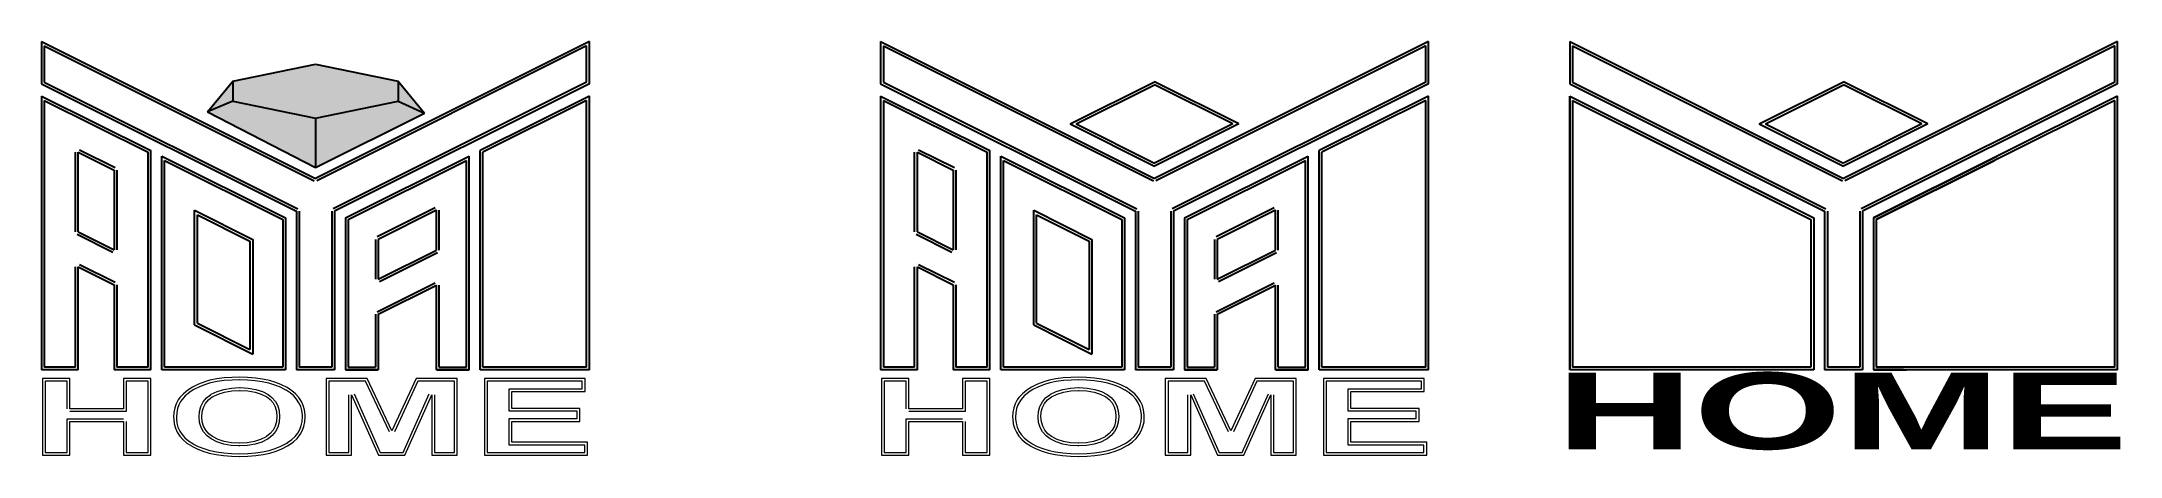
# Model space of a CAD drawing. Header units: millimetres. Extents: x 0 to 190, y 12 to 50.
import ezdxf

# ---------------------------------------------------------------- set-up
doc = ezdxf.new("R2010")
doc.units = ezdxf.units.MM
doc.styles.get("Standard").update_dxf_attribs({"font": ''})
doc.styles.get('Standard').set_extended_font_data('Arial', bold=True)

msp = doc.modelspace()

# ---------------------------------------------------------------- hatches: boundary and pattern name
h = msp.add_hatch(color=4)
h.dxf.hatch_style = 1
h.paths.add_polyline_path([(32.55, 46.37), (25, 47.93), (17.45, 46.37), (17.45, 44.55), (25, 42.99), (32.55, 44.55)])
at = {"true_color": 0x00c7c7}
h = msp.add_hatch(color=132, dxfattribs=at)
h.dxf.hatch_style = 1
h.paths.add_polyline_path([(17.45, 46.37), (15.15, 43.59), (17.45, 44.55)])
h.paths.add_polyline_path([(32.55, 46.37), (32.55, 44.55), (34.95, 43.47)])
at = {"true_color": 0x00e6e6}
h = msp.add_hatch(color=4, dxfattribs=at)
h.dxf.hatch_style = 1
h.paths.add_polyline_path([(25, 42.99), (17.45, 44.55), (15.15, 43.59), (25, 38.5)])
h.paths.add_polyline_path([(34.95, 43.47), (32.55, 44.55), (25, 42.99), (25, 38.5)])

# ---------------------------------------------------------------- linework, layer by layer
for p, q in [((0, 50), (25, 37.5)), ((0, 50), (0, 46.14)), ((0.25, 49.6), (0.25, 46.3)), ((0.25, 49.6), (24.89, 37.28)), ((50, 50), (25, 37.5)), ((49.75, 49.6), (25.11, 37.28)), ((49.75, 46.3), (49.75, 49.6)), ((50, 46.14), (50, 50)), ((76.58, 50), (101.58, 37.5)), ((76.58, 50), (76.58, 46.14)), ((76.83, 49.6), (101.47, 37.28)), ((76.83, 49.6), (76.83, 46.3)), ((126.58, 50), (101.58, 37.5)), ((126.33, 49.6), (101.69, 37.28)), ((126.33, 46.3), (126.33, 49.6)), ((126.58, 46.14), (126.58, 50)), ((139.47, 50), (164.47, 37.5)), ((139.47, 50), (139.47, 46.14)), ((139.72, 49.6), (164.36, 37.28)), ((139.72, 49.6), (139.72, 46.3)), ((189.47, 50), (164.47, 37.5)), ((189.22, 49.6), (164.58, 37.28)), ((189.22, 46.3), (189.22, 49.6)), ((189.47, 46.14), (189.47, 50)), ((17.45, 46.37), (25, 47.93)), ((25, 47.93), (32.55, 46.37)), ((0, 46.14), (23.27, 34.51)), ((0.25, 46.3), (23.38, 34.73)), ((15.15, 43.59), (17.45, 46.37)), ((17.45, 46.37), (17.45, 44.55)), ((49.75, 46.3), (26.62, 34.73)), ((50, 46.14), (26.73, 34.51)), ((32.55, 46.37), (34.95, 43.47)), ((32.55, 46.37), (32.55, 44.55)), ((76.58, 46.14), (99.85, 34.51)), ((76.83, 46.3), (99.97, 34.73)), ((93.88, 42.47), (101.58, 46.32)), ((94.44, 42.47), (101.58, 46.04)), ((109.28, 42.47), (101.58, 46.32)), ((108.72, 42.47), (101.58, 46.04)), ((126.33, 46.3), (103.2, 34.73)), ((126.58, 46.14), (103.31, 34.51)), ((139.47, 46.14), (162.74, 34.51)), ((139.72, 46.3), (162.85, 34.73)), ((156.77, 42.47), (164.47, 46.32)), ((157.33, 42.47), (164.47, 46.04)), ((172.17, 42.47), (164.47, 46.32)), ((171.61, 42.47), (164.47, 46.04)), ((189.22, 46.3), (166.08, 34.73)), ((189.47, 46.14), (166.2, 34.51)), ((0, 45.02), (9.97, 40.04)), ((0, 45.02), (0, 20)), ((0.25, 44.62), (0.25, 20.25)), ((0.25, 44.62), (9.72, 39.89)), ((17.45, 44.55), (15.15, 43.59)), ((17.45, 44.55), (25, 42.99)), ((25, 42.99), (32.55, 44.55)), ((32.55, 44.55), (34.95, 43.47)), ((50, 45.02), (40.03, 40.04)), ((49.75, 44.62), (40.28, 39.89)), ((49.75, 20.25), (49.75, 44.62)), ((50, 20), (50, 45.02)), ((76.58, 45.02), (86.55, 40.04)), ((76.58, 45.02), (76.58, 20)), ((76.83, 44.62), (86.3, 39.89)), ((76.83, 44.62), (76.83, 20.25)), ((126.58, 45.02), (116.61, 40.04)), ((126.33, 44.62), (116.86, 39.89)), ((126.33, 20.25), (126.33, 44.62)), ((126.58, 20), (126.58, 45.02)), ((139.47, 45.02), (149.44, 40.04)), ((139.47, 45.02), (139.47, 20)), ((139.47, 45.02), (161.74, 33.89)), ((139.47, 20), (139.47, 45.02)), ((139.72, 44.62), (149.19, 39.89)), ((139.72, 44.62), (161.49, 33.73)), ((139.72, 44.62), (139.72, 20.25)), ((189.47, 45.02), (167.2, 33.89)), ((189.22, 44.62), (167.45, 33.73)), ((189.22, 20.25), (189.22, 44.62)), ((189.47, 20), (189.47, 45.02)), ((15.15, 43.59), (25, 38.5)), ((25, 38.5), (34.95, 43.47)), ((25, 42.99), (25, 38.5)), ((93.88, 42.47), (101.58, 38.62)), ((94.44, 42.47), (101.58, 38.9)), ((109.28, 42.47), (101.58, 38.62)), ((108.72, 42.47), (101.58, 38.9)), ((156.77, 42.47), (164.47, 38.62)), ((157.33, 42.47), (164.47, 38.9)), ((172.17, 42.47), (164.47, 38.62)), ((171.61, 42.47), (164.47, 38.9)), ((3.1, 32.62), (3.1, 39.89)), ((3.35, 32.62), (3.35, 39.89)), ((3.35, 39.89), (6.62, 38.26)), ((3.46, 40.11), (6.73, 38.48)), ((9.72, 20.25), (9.72, 39.89)), ((9.97, 20), (9.97, 40.04)), ((40.03, 20), (40.03, 40.04)), ((40.28, 20.25), (40.28, 39.89)), ((79.68, 32.62), (79.68, 39.89)), ((79.93, 32.62), (79.93, 39.89)), ((79.93, 39.89), (83.2, 38.26)), ((80.04, 40.11), (83.31, 38.48)), ((86.3, 20.25), (86.3, 39.89)), ((86.55, 20), (86.55, 40.04)), ((116.61, 20), (116.61, 40.04)), ((116.86, 20.25), (116.86, 39.89)), ((6.62, 38.26), (6.62, 30.98)), ((6.87, 38.26), (6.87, 30.98)), ((10.97, 20), (10.97, 39.54)), ((10.97, 39.54), (22.27, 33.89)), ((11.22, 20.25), (11.22, 39.14)), ((11.22, 39.14), (22.02, 33.73)), ((27.73, 33.89), (39.03, 39.54)), ((27.98, 33.73), (38.78, 39.14)), ((38.78, 20.25), (38.78, 39.14)), ((39.03, 20), (39.03, 39.54)), ((83.2, 38.26), (83.2, 30.98)), ((83.45, 38.26), (83.45, 30.98)), ((87.55, 20), (87.55, 39.54)), ((87.55, 39.54), (98.85, 33.89)), ((87.8, 39.14), (98.6, 33.73)), ((87.8, 20.25), (87.8, 39.14)), ((104.31, 33.89), (115.61, 39.54)), ((104.56, 33.73), (115.36, 39.14)), ((115.36, 20.25), (115.36, 39.14)), ((115.61, 20), (115.61, 39.54)), ((150.44, 39.54), (161.74, 33.89)), ((167.2, 33.89), (178.5, 39.54)), ((167.45, 33.73), (178.25, 39.14)), ((13.97, 24.11), (13.97, 34.58)), ((13.97, 34.58), (19.27, 31.93)), ((14.22, 24.26), (14.22, 34.18)), ((14.22, 34.18), (19.02, 31.77)), ((23.27, 34.51), (23.27, 20)), ((23.52, 34.51), (23.52, 20.25)), ((26.48, 34.51), (26.48, 20.25)), ((26.73, 34.51), (26.73, 20)), ((35.92, 34.8), (30.62, 32.15)), ((36.03, 34.58), (30.73, 31.93)), ((36.03, 30.94), (36.03, 34.58)), ((36.28, 30.94), (36.28, 34.58)), ((90.55, 24.11), (90.55, 34.58)), ((90.55, 34.58), (95.85, 31.93)), ((90.8, 24.26), (90.8, 34.18)), ((90.8, 34.18), (95.6, 31.77)), ((99.85, 34.51), (99.85, 20)), ((100.1, 34.51), (100.1, 20.25)), ((103.06, 34.51), (103.06, 20.25)), ((103.31, 34.51), (103.31, 20)), ((112.5, 34.8), (107.2, 32.15)), ((112.61, 34.58), (107.31, 31.93)), ((112.61, 30.94), (112.61, 34.58)), ((112.86, 30.94), (112.86, 34.58)), ((162.74, 34.51), (162.74, 20)), ((162.99, 34.51), (162.99, 20.25)), ((165.95, 34.51), (165.95, 20.25)), ((166.2, 34.51), (166.2, 20)), ((3.24, 32.39), (6.51, 30.76)), ((3.35, 32.62), (6.62, 30.98)), ((22.02, 33.73), (22.02, 20.25)), ((22.27, 33.89), (22.27, 20)), ((27.73, 33.89), (27.73, 20)), ((27.98, 33.73), (27.98, 20.25)), ((79.82, 32.39), (83.09, 30.76)), ((79.93, 32.62), (83.2, 30.98)), ((98.6, 33.73), (98.6, 20.25)), ((98.85, 33.89), (98.85, 20)), ((104.31, 33.89), (104.31, 20)), ((104.56, 33.73), (104.56, 20.25)), ((161.49, 33.73), (161.49, 20.25)), ((161.74, 33.89), (161.74, 20)), ((161.74, 33.89), (161.74, 20)), ((167.2, 33.89), (167.2, 20)), ((167.45, 33.73), (167.45, 20.25)), ((19.02, 31.77), (19.02, 21.86)), ((19.27, 31.93), (19.27, 21.45)), ((30.48, 31.93), (30.48, 28.29)), ((30.73, 31.93), (30.73, 28.29)), ((30.73, 28.29), (36.03, 30.94)), ((30.84, 28.07), (36.14, 30.72)), ((95.6, 31.77), (95.6, 21.86)), ((95.85, 31.93), (95.85, 21.45)), ((107.06, 31.93), (107.06, 28.29)), ((107.31, 31.93), (107.31, 28.29)), ((107.31, 28.29), (112.61, 30.94)), ((107.42, 28.07), (112.72, 30.72)), ((3.1, 20.25), (3.1, 29.42)), ((3.35, 20), (3.35, 29.42)), ((3.35, 29.42), (6.62, 27.78)), ((3.46, 29.64), (6.73, 28.01)), ((79.68, 20.25), (79.68, 29.42)), ((79.93, 20), (79.93, 29.42)), ((79.93, 29.42), (83.2, 27.78)), ((80.04, 29.64), (83.31, 28.01)), ((6.62, 27.78), (6.62, 20)), ((6.87, 27.78), (6.87, 20.25)), ((30.62, 25.32), (35.92, 27.97)), ((30.73, 25.09), (36.03, 27.75)), ((36.03, 20), (36.03, 27.75)), ((36.28, 20.25), (36.28, 27.75)), ((83.2, 27.78), (83.2, 20)), ((83.45, 27.78), (83.45, 20.25)), ((107.2, 25.32), (112.5, 27.97)), ((107.31, 25.09), (112.61, 27.75)), ((112.61, 20), (112.61, 27.75)), ((112.86, 20.25), (112.86, 27.75)), ((30.48, 25.09), (30.48, 20.25)), ((30.73, 25.09), (30.73, 20)), ((107.06, 25.09), (107.06, 20.25)), ((107.31, 25.09), (107.31, 20)), ((13.97, 24.11), (19.27, 21.45)), ((14.22, 24.26), (19.02, 21.86)), ((90.55, 24.11), (95.85, 21.45)), ((90.8, 24.26), (95.6, 21.86)), ((3.35, 20), (0, 20)), ((3.1, 20.25), (0.25, 20.25)), ((9.97, 20), (6.62, 20)), ((9.72, 20.25), (6.87, 20.25)), ((22.27, 20), (10.97, 20)), ((22.02, 20.25), (11.22, 20.25)), ((26.73, 20), (23.27, 20)), ((26.48, 20.25), (23.52, 20.25)), ((27.73, 20), (30.73, 20)), ((30.73, 20), (27.73, 20)), ((27.98, 20.25), (30.48, 20.25)), ((36.03, 20), (39.03, 20)), ((39.03, 20), (36.03, 20)), ((36.28, 20.25), (38.78, 20.25)), ((50, 20), (40.03, 20)), ((49.75, 20.25), (40.28, 20.25)), ((79.93, 20), (76.58, 20)), ((79.68, 20.25), (76.83, 20.25)), ((86.55, 20), (83.2, 20)), ((86.3, 20.25), (83.45, 20.25)), ((98.85, 20), (87.55, 20)), ((98.6, 20.25), (87.8, 20.25)), ((103.31, 20), (99.85, 20)), ((103.06, 20.25), (100.1, 20.25)), ((107.31, 20), (104.31, 20)), ((104.31, 20), (107.31, 20)), ((104.56, 20.25), (107.06, 20.25)), ((115.61, 20), (112.61, 20)), ((112.61, 20), (115.61, 20)), ((112.86, 20.25), (115.36, 20.25)), ((126.58, 20), (116.61, 20)), ((126.33, 20.25), (116.86, 20.25)), ((142.82, 20), (139.47, 20)), ((161.74, 20), (139.47, 20)), ((161.49, 20.25), (139.72, 20.25)), ((149.44, 20), (146.09, 20)), ((149.19, 20.25), (146.34, 20.25)), ((161.74, 20), (150.44, 20)), ((161.49, 20.25), (150.69, 20.25)), ((166.2, 20), (162.74, 20)), ((165.95, 20.25), (162.99, 20.25)), ((189.47, 20), (167.2, 20)), ((170.2, 20), (167.2, 20)), ((167.2, 20), (170.2, 20)), ((189.22, 20.25), (167.45, 20.25)), ((167.45, 20.25), (169.95, 20.25))]:
    msp.add_line(p, q)
at = {"color": 7, "lineweight": 0}
for points in [[(2.58, 19.21), (0.08, 19.21), (0.08, 12.21), (2.58, 12.21), (2.58, 15.28), (7.48, 15.28)], [(2.58, 16.46), (2.58, 19.21)], [(9.97, 19.21), (7.48, 19.21), (7.48, 16.46), (2.58, 16.46)], [(7.48, 15.28), (7.48, 12.21), (9.97, 12.21), (9.97, 19.21)], [(18.04, 19.34), (17.36, 19.32), (16.65, 19.27), (15.99, 19.18), (15.37, 19.05), (14.89, 18.92), (14.31, 18.7), (13.78, 18.43), (13.34, 18.14)], [(18.05, 19.09), (17.38, 19.07), (16.68, 19.02), (16.03, 18.93), (15.43, 18.81), (14.97, 18.68), (14.41, 18.47), (13.9, 18.21), (13.47, 17.93)], [(22.61, 13.16), (22.99, 13.44), (23.32, 13.75), (23.59, 14.09), (23.79, 14.45), (23.94, 14.84), (24.04, 15.26), (24.06, 15.71), (24.06, 15.91), (24, 16.34), (23.89, 16.75), (23.71, 17.13), (23.48, 17.48), (23.18, 17.81), (22.83, 18.1), (22.43, 18.38), (22.4, 18.38), (21.91, 18.64), (21.38, 18.85), (20.8, 19.02), (20.17, 19.16), (19.51, 19.26), (18.8, 19.31), (18.04, 19.34)], [(22.46, 13.36), (22.83, 13.64), (23.14, 13.92), (23.38, 14.23), (23.57, 14.56), (23.7, 14.91), (23.79, 15.29), (23.81, 15.71), (23.81, 15.89), (23.75, 16.29), (23.65, 16.66), (23.49, 17), (23.28, 17.33), (23.01, 17.63), (22.68, 17.9), (22.31, 18.15), (22.3, 18.16), (21.81, 18.41), (21.3, 18.61), (20.73, 18.78), (20.13, 18.91), (19.48, 19.01), (18.78, 19.06), (18.04, 19.09)], [(29.72, 19.21), (25.98, 19.21), (25.98, 12.21), (28.3, 12.21), (28.3, 17.72)], [(31.97, 14.44), (29.72, 19.21)], [(31.97, 14.44), (29.72, 19.21)], [(37.94, 19.21), (34.19, 19.21), (31.97, 14.44)], [(35.62, 17.72), (35.62, 12.21), (37.94, 12.21), (37.94, 19.21)], [(35.62, 17.72), (35.62, 12.21), (37.94, 12.21), (37.94, 19.21)], [(79.16, 19.21), (76.66, 19.21), (76.66, 12.21), (79.16, 12.21), (79.16, 15.28), (84.06, 15.28)], [(86.55, 19.21), (84.06, 19.21), (84.06, 16.46), (79.16, 16.46)], [(79.16, 16.46), (79.16, 19.21)], [(84.06, 15.28), (84.06, 12.21), (86.55, 12.21), (86.55, 19.21)], [(94.62, 19.34), (93.94, 19.32), (93.23, 19.27), (92.57, 19.18), (91.95, 19.05), (91.47, 18.92), (90.89, 18.7), (90.36, 18.43), (89.92, 18.14)], [(94.63, 19.09), (93.96, 19.07), (93.26, 19.02), (92.61, 18.93), (92.01, 18.81), (91.55, 18.68), (91, 18.47), (90.48, 18.21), (90.05, 17.93)], [(99.19, 13.16), (99.57, 13.44), (99.9, 13.75), (100.17, 14.09), (100.37, 14.45), (100.52, 14.84), (100.62, 15.26), (100.64, 15.71), (100.64, 15.91), (100.58, 16.34), (100.47, 16.75), (100.29, 17.13), (100.06, 17.48), (99.77, 17.81), (99.41, 18.1), (99.01, 18.38), (98.99, 18.38), (98.49, 18.64), (97.96, 18.85), (97.38, 19.02), (96.75, 19.16), (96.09, 19.26), (95.38, 19.31), (94.62, 19.34)], [(99.04, 13.36), (99.41, 13.64), (99.72, 13.92), (99.96, 14.23), (100.15, 14.56), (100.28, 14.91), (100.37, 15.29), (100.39, 15.71), (100.39, 15.89), (100.34, 16.29), (100.23, 16.66), (100.07, 17), (99.86, 17.33), (99.59, 17.63), (99.26, 17.9), (98.89, 18.15), (98.88, 18.16), (98.39, 18.41), (97.88, 18.61), (97.31, 18.78), (96.71, 18.91), (96.06, 19.01), (95.36, 19.06), (94.62, 19.09)], [(106.3, 19.21), (102.56, 19.21), (102.56, 12.21), (104.88, 12.21), (104.88, 17.72)], [(108.55, 14.44), (106.3, 19.21)], [(108.55, 14.44), (106.3, 19.21)], [(114.52, 19.21), (110.77, 19.21), (108.55, 14.44)], [(112.2, 17.72), (112.2, 12.21), (114.52, 12.21), (114.52, 19.21)], [(112.2, 17.72), (112.2, 12.21), (114.52, 12.21), (114.52, 19.21)], [(2.33, 18.96), (0.33, 18.96), (0.33, 12.46), (2.33, 12.46), (2.33, 15.53), (7.48, 15.53)], [(2.33, 16.46), (2.33, 18.96)], [(9.72, 18.96), (7.73, 18.96), (7.73, 16.21), (2.58, 16.21)], [(7.73, 15.28), (7.73, 12.46), (9.72, 12.46), (9.72, 18.96)], [(13.34, 18.14), (12.94, 17.82), (12.62, 17.47), (12.47, 17.26), (12.29, 16.91), (12.16, 16.53), (12.08, 16.12), (12.05, 15.67), (12.06, 15.52), (12.11, 15.09), (12.22, 14.68), (12.39, 14.3), (12.62, 13.95), (12.92, 13.62), (13.27, 13.32), (13.68, 13.05), (13.71, 13.04), (14.19, 12.79), (14.73, 12.58), (15.31, 12.4), (15.93, 12.27), (16.6, 12.17), (17.32, 12.12), (18.07, 12.09), (18.09, 12.09), (18.84, 12.12), (19.55, 12.17), (20.22, 12.27), (20.84, 12.41), (21.41, 12.58), (21.94, 12.8), (22.44, 13.05), (22.61, 13.16)], [(13.49, 17.95), (13.11, 17.64), (12.82, 17.31), (12.69, 17.13), (12.52, 16.81), (12.4, 16.47), (12.33, 16.09), (12.3, 15.67), (12.31, 15.54), (12.35, 15.14), (12.45, 14.76), (12.61, 14.42), (12.82, 14.1), (13.09, 13.8), (13.42, 13.52), (13.81, 13.27), (13.82, 13.26), (14.3, 13.01), (14.81, 12.81), (15.37, 12.64), (15.97, 12.52), (16.63, 12.42), (17.33, 12.37), (18.08, 12.34), (18.08, 12.34), (18.83, 12.37), (19.52, 12.42), (20.17, 12.52), (20.78, 12.65), (21.33, 12.82), (21.84, 13.03), (22.31, 13.27), (22.48, 13.37)], [(18.07, 13.05), (18.01, 13.05), (17.29, 13.09), (16.62, 13.22), (16.01, 13.42), (15.47, 13.71), (15.1, 13.99), (14.78, 14.34), (14.56, 14.75), (14.42, 15.21), (14.38, 15.72), (14.42, 16.2), (14.54, 16.66), (14.76, 17.08), (15.05, 17.44), (15.43, 17.73), (15.49, 17.77), (16.03, 18.03), (16.64, 18.22), (17.32, 18.34), (18.05, 18.38)], [(18.07, 13.3), (18.02, 13.3), (17.32, 13.34), (16.68, 13.46), (16.11, 13.65), (15.6, 13.92), (15.27, 14.17), (14.99, 14.49), (14.79, 14.85), (14.67, 15.26), (14.63, 15.72), (14.66, 16.16), (14.78, 16.57), (14.97, 16.94), (15.23, 17.26), (15.58, 17.53), (15.61, 17.55), (16.12, 17.8), (16.7, 17.98), (17.35, 18.09), (18.07, 18.13)], [(18.07, 18.38), (18.12, 18.38), (18.86, 18.33), (19.54, 18.22), (20.15, 18.02), (20.68, 17.75), (21.03, 17.48), (21.34, 17.12), (21.56, 16.71), (21.69, 16.25), (21.73, 15.74), (21.69, 15.24), (21.56, 14.77), (21.35, 14.36), (21.04, 14), (20.67, 13.71), (20.62, 13.68), (20.09, 13.41), (19.48, 13.21), (18.8, 13.09), (18.08, 13.05)], [(18.07, 18.13), (18.11, 18.13), (18.83, 18.09), (19.48, 17.97), (20.05, 17.79), (20.55, 17.53), (20.86, 17.3), (21.13, 16.98), (21.32, 16.62), (21.44, 16.21), (21.48, 15.74), (21.44, 15.28), (21.33, 14.86), (21.14, 14.5), (20.87, 14.18), (20.52, 13.91), (20.5, 13.9), (19.99, 13.64), (19.42, 13.45), (18.77, 13.34), (18.07, 13.3)], [(29.56, 18.96), (26.23, 18.96), (26.23, 12.46), (28.05, 12.46), (28.05, 17.72)], [(28.3, 17.72), (30.75, 12.21)], [(28.3, 17.72), (30.75, 12.21)], [(28.53, 17.82), (30.91, 12.46)], [(31.74, 14.33), (29.56, 18.96)], [(30.75, 12.21), (33.16, 12.21), (35.62, 17.72)], [(30.91, 12.46), (33, 12.46), (35.39, 17.82)], [(37.69, 18.96), (34.35, 18.96), (32.2, 14.33)], [(35.87, 17.72), (35.87, 12.46), (37.69, 12.46), (37.69, 18.96)], [(78.91, 18.96), (76.91, 18.96), (76.91, 12.46), (78.91, 12.46), (78.91, 15.53), (84.06, 15.53)], [(78.91, 16.46), (78.91, 18.96)], [(86.3, 18.96), (84.31, 18.96), (84.31, 16.21), (79.16, 16.21)], [(84.31, 15.28), (84.31, 12.46), (86.3, 12.46), (86.3, 18.96)], [(89.92, 18.14), (89.52, 17.82), (89.2, 17.47), (89.05, 17.26), (88.87, 16.91), (88.74, 16.53), (88.66, 16.12), (88.63, 15.67), (88.64, 15.52), (88.69, 15.09), (88.8, 14.68), (88.97, 14.3), (89.2, 13.95), (89.5, 13.62), (89.85, 13.32), (90.26, 13.05), (90.29, 13.04), (90.78, 12.79), (91.31, 12.58), (91.89, 12.4), (92.51, 12.27), (93.18, 12.17), (93.9, 12.12), (94.65, 12.09), (94.67, 12.09), (95.42, 12.12), (96.13, 12.17), (96.8, 12.27), (97.42, 12.41), (97.99, 12.58), (98.52, 12.8), (99.02, 13.05), (99.19, 13.16)], [(90.08, 17.95), (89.69, 17.64), (89.4, 17.31), (89.27, 17.13), (89.1, 16.81), (88.98, 16.47), (88.91, 16.09), (88.88, 15.67), (88.89, 15.54), (88.94, 15.14), (89.03, 14.76), (89.19, 14.42), (89.4, 14.1), (89.67, 13.8), (90, 13.52), (90.39, 13.27), (90.4, 13.26), (90.88, 13.01), (91.39, 12.81), (91.95, 12.64), (92.55, 12.52), (93.21, 12.42), (93.91, 12.37), (94.66, 12.34), (94.66, 12.34), (95.41, 12.37), (96.1, 12.42), (96.75, 12.52), (97.36, 12.65), (97.91, 12.82), (98.42, 13.03), (98.89, 13.27), (99.06, 13.37)], [(94.65, 13.05), (94.59, 13.05), (93.87, 13.09), (93.2, 13.22), (92.59, 13.42), (92.05, 13.71), (91.68, 13.99), (91.36, 14.34), (91.14, 14.75), (91, 15.21), (90.96, 15.72), (91, 16.2), (91.12, 16.66), (91.34, 17.08), (91.63, 17.44), (92.01, 17.73), (92.07, 17.77), (92.61, 18.03), (93.22, 18.22), (93.9, 18.34), (94.63, 18.38)], [(94.65, 13.3), (94.6, 13.3), (93.9, 13.34), (93.27, 13.46), (92.69, 13.65), (92.18, 13.92), (91.85, 14.17), (91.57, 14.49), (91.37, 14.85), (91.25, 15.26), (91.21, 15.72), (91.24, 16.16), (91.36, 16.57), (91.55, 16.94), (91.81, 17.26), (92.16, 17.53), (92.19, 17.55), (92.7, 17.8), (93.28, 17.98), (93.93, 18.09), (94.65, 18.13)], [(94.65, 18.38), (94.7, 18.38), (95.44, 18.33), (96.12, 18.22), (96.73, 18.02), (97.26, 17.75), (97.62, 17.48), (97.92, 17.12), (98.14, 16.71), (98.27, 16.25), (98.31, 15.74), (98.27, 15.24), (98.14, 14.77), (97.93, 14.36), (97.63, 14), (97.25, 13.71), (97.2, 13.68), (96.67, 13.41), (96.06, 13.21), (95.38, 13.09), (94.66, 13.05)], [(94.65, 18.13), (94.69, 18.13), (95.41, 18.09), (96.06, 17.97), (96.63, 17.79), (97.13, 17.53), (97.44, 17.3), (97.71, 16.98), (97.9, 16.62), (98.02, 16.21), (98.06, 15.74), (98.02, 15.28), (97.91, 14.86), (97.72, 14.5), (97.45, 14.18), (97.1, 13.91), (97.08, 13.9), (96.57, 13.64), (96, 13.45), (95.35, 13.34), (94.65, 13.3)], [(106.14, 18.96), (102.81, 18.96), (102.81, 12.46), (104.63, 12.46), (104.63, 17.72)], [(104.88, 17.72), (107.33, 12.21)], [(104.88, 17.72), (107.33, 12.21)], [(105.11, 17.82), (107.49, 12.46)], [(108.32, 14.33), (106.14, 18.96)], [(107.33, 12.21), (109.74, 12.21), (112.2, 17.72)], [(107.49, 12.46), (109.58, 12.46), (111.97, 17.82)], [(114.27, 18.96), (110.93, 18.96), (108.78, 14.33)], [(112.45, 17.72), (112.45, 12.46), (114.27, 12.46), (114.27, 18.96)]]:
    msp.add_lwpolyline(points, dxfattribs=at)
for points in [[(49.6, 19.21), (40.42, 19.21), (40.42, 12.21), (49.84, 12.21), (49.84, 13.39), (42.92, 13.39), (42.92, 15.3), (49.14, 15.3), (49.14, 16.48), (42.92, 16.48), (42.92, 18.03), (49.6, 18.03)], [(126.18, 19.21), (117, 19.21), (117, 12.21), (126.42, 12.21), (126.42, 13.39), (119.5, 13.39), (119.5, 15.3), (125.72, 15.3), (125.72, 16.48), (119.5, 16.48), (119.5, 18.03), (126.18, 18.03)], [(49.35, 18.96), (40.67, 18.96), (40.67, 12.46), (49.59, 12.46), (49.59, 13.14), (42.67, 13.14), (42.67, 15.55), (48.89, 15.55), (48.89, 16.23), (42.67, 16.23), (42.67, 18.28), (49.35, 18.28)], [(125.93, 18.96), (117.25, 18.96), (117.25, 12.46), (126.17, 12.46), (126.17, 13.14), (119.25, 13.14), (119.25, 15.55), (125.47, 15.55), (125.47, 16.23), (119.25, 16.23), (119.25, 18.28), (125.93, 18.28)]]:
    msp.add_lwpolyline(points, close=True, dxfattribs=at)

# ---------------------------------------------------------------- texts
at = {"width": 1.78}
msp.add_text('HOME', height=7, dxfattribs=at).set_placement((138.2, 12.76))

doc.saveas('drawing.dxf')
